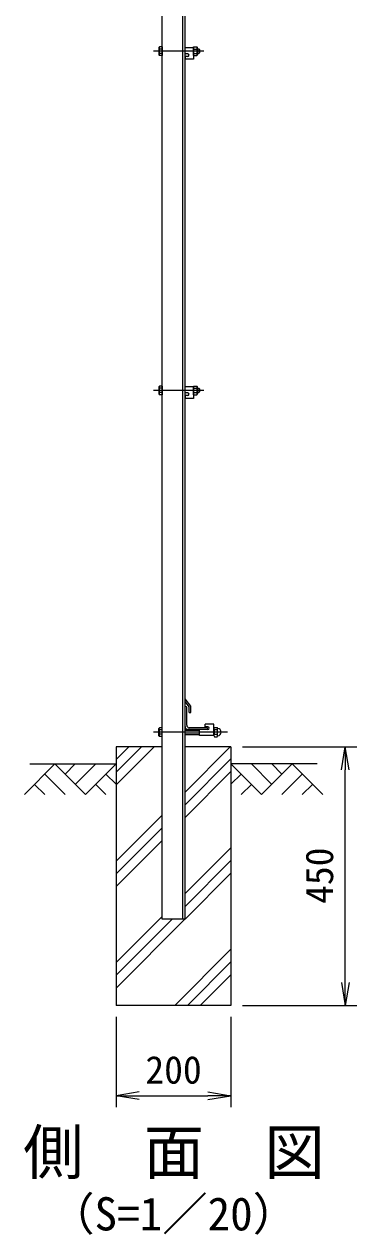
# Model space of a CAD drawing. Units: millimetres, scale not verified. Extents: x -4200 to 4200, y -2970 to 2970.
# Drawn here: x -183 to 396, y -855 to 1251 of the extents above; entities that cross this region are included whole.
import ezdxf
from ezdxf.enums import TextEntityAlignment as Align

# ---------------------------------------------------------------- set-up
doc = ezdxf.new("R2010")
doc.units = ezdxf.units.MM
doc.header["$LTSCALE"] = 20
doc.linetypes.add('USER1', pattern=[50.8, 31.75, -6.35, 6.35, -6.35])
for name, color, linetype, lineweight in [('0-0_D-STR1', 1, 'Continuous', 18), ('0-1_D-BMK', 2, 'USER1', 13), ('0-2_D-STR-DIM', 7, 'Continuous', 9), ('0-3_D-STR3', 3, 'Continuous', 13), ('0-4_D-BGD', 7, 'Continuous', 9), ('0-5_D-STR4', 7, 'Continuous', 9), ('0-6_D-DCR-HCH', 7, 'Continuous', 9), ('0-8_0', 7, 'Continuous', 9)]:
    doc.layers.add(name, color=color, linetype=linetype, lineweight=lineweight)
doc.layers.add('0-9_D-TTL-TXT', color=7, linetype='Continuous')
doc.styles.add('ＭＳ ゴシック', font='')
doc.styles.get('ＭＳ ゴシック').set_extended_font_data('MS Gothic')

# ---------------------------------------------------------------- blocks, each defined once
blk = doc.blocks.new('_Open')
at = {"layer": '0-8_0'}
blk.add_line((-20, 3.33), (0, 0), dxfattribs=at)
blk.add_lwpolyline([(-20, -3.33), (0, 0), (-20, 0)], dxfattribs=at)

msp = doc.modelspace()

# ---------------------------------------------------------------- linework, layer by layer
at = {"layer": '0-0_D-STR1'}
for p, q in [((56.53, -306.02), (56.53, 2303.98)), ((93.03, -306.02), (93.03, 2303.98)), ((96.53, -306.02), (96.53, 2303.98)), ((106.53, 64.71), (96.53, 77.21)), ((97.53, 63.98), (96.53, 63.98)), ((96.53, 28.98), (96.53, 63.98)), ((103.53, 53.71), (103.53, 63.59)), ((106.53, 53.71), (106.53, 64.71)), ((99.53, 31.48), (99.53, 61.98)), ((103.53, 53.71), (106.53, 53.71)), ((136.53, 23.98), (101.53, 23.98)), ((134.53, 26.98), (104.03, 26.98)), ((136.53, 24.98), (136.53, 23.98)), ((96.53, -306.02), (56.53, -306.02))]:
    msp.add_line(p, q, dxfattribs=at)
msp.add_lwpolyline([(103.53, 63.59), (96.53, 72.64), (96.53, 77.21)], dxfattribs=at)
for centre, radius, start, end in [((97.53, 61.98), 2, 0, 90), ((101.53, 28.98), 5, 180, 270), ((104.03, 31.48), 4.5, 180, 270), ((134.53, 24.98), 2, 0, 90)]:
    msp.add_arc(centre, radius, start, end, dxfattribs=at)
at = {"layer": '0-1_D-BMK'}
for p, q in [((129.53, 1203.98), (41.53, 1203.98)), ((129.53, 613.98), (41.53, 613.98)), ((170.76, 19.48), (41.53, 19.48))]:
    msp.add_line(p, q, dxfattribs=at)
at = {"layer": '0-2_D-STR-DIM'}
for p, q in [((196.53, -6.02), (395.54, -6.02)), ((375.54, -416.02), (375.54, -46.02)), ((196.53, -456.02), (395.54, -456.02)), ((-23.47, -476.02), (-23.47, -633.34)), ((176.53, -476.02), (176.53, -633.34)), ((16.53, -613.34), (136.53, -613.34))]:
    msp.add_line(p, q, dxfattribs=at)
at = {"layer": '0-3_D-STR3'}
for p, q in [((51.23, 1210.28), (51.92, 1211.49)), ((51.23, 1210.28), (51.23, 1197.68)), ((56.53, 1211.49), (51.92, 1211.49)), ((56.53, 1207.73), (51.92, 1207.73)), ((56.53, 1211.49), (56.53, 1196.47)), ((111.53, 1209.98), (96.53, 1209.98)), ((111.53, 1211.49), (117.3, 1211.49)), ((111.53, 1196.47), (111.53, 1211.49)), ((111.53, 1209.98), (111.53, 1189.98)), ((111.53, 1207.73), (117.3, 1207.73)), ((117.3, 1211.49), (118.03, 1210.23)), ((118.03, 1197.73), (118.03, 1210.23)), ((118.03, 1207.98), (120.33, 1207.98)), ((120.33, 1207.98), (121.53, 1206.78)), ((120.33, 1207.98), (120.33, 1199.98)), ((120.33, 1199.98), (121.53, 1201.18)), ((121.53, 1206.78), (121.53, 1201.18)), ((51.23, 1197.68), (51.92, 1196.47)), ((56.53, 1200.23), (51.92, 1200.23)), ((56.53, 1196.47), (51.92, 1196.47)), ((101.28, 1199.48), (96.53, 1199.48)), ((96.53, 1194.98), (96.53, 1189.98)), ((101.28, 1194.98), (96.53, 1194.98)), ((111.53, 1189.98), (96.53, 1189.98)), ((111.53, 1200.23), (117.3, 1200.23)), ((111.53, 1196.47), (117.3, 1196.47)), ((117.3, 1196.47), (118.03, 1197.73)), ((118.03, 1199.98), (120.33, 1199.98)), ((51.23, 620.28), (51.92, 621.49)), ((51.23, 620.28), (51.23, 607.68)), ((56.53, 621.49), (51.92, 621.49)), ((56.53, 617.73), (51.92, 617.73)), ((56.53, 621.49), (56.53, 606.47)), ((111.53, 619.98), (96.53, 619.98)), ((111.53, 606.47), (111.53, 621.49)), ((111.53, 619.98), (111.53, 599.98)), ((111.53, 617.73), (117.3, 617.73)), ((118.03, 607.73), (118.03, 620.23)), ((118.03, 617.98), (120.33, 617.98)), ((120.33, 617.98), (121.53, 616.78)), ((121.53, 616.78), (121.53, 611.18)), ((51.23, 607.68), (51.92, 606.47)), ((56.53, 610.23), (51.92, 610.23)), ((56.53, 606.47), (51.92, 606.47)), ((101.28, 609.48), (96.53, 609.48)), ((101.28, 604.98), (96.53, 604.98)), ((96.53, 604.98), (96.53, 599.98)), ((111.53, 599.98), (96.53, 599.98)), ((111.53, 610.23), (117.3, 610.23)), ((118.03, 609.98), (120.33, 609.98)), ((51.23, 25.78), (51.92, 26.99)), ((51.23, 13.18), (51.23, 25.78)), ((56.53, 26.99), (51.92, 26.99)), ((56.53, 23.23), (51.92, 23.23)), ((56.53, 11.97), (56.53, 26.99)), ((96.53, 23.48), (121.78, 23.48)), ((96.53, 22.73), (121.78, 22.73)), ((136.53, 23.98), (121.78, 23.98)), ((121.78, 13.48), (121.78, 23.98)), ((146.78, 33.48), (131.78, 33.48)), ((131.78, 28.48), (131.78, 33.48)), ((136.53, 28.48), (131.78, 28.48)), ((146.78, 13.48), (146.78, 33.48)), ((146.78, 13.25), (146.78, 25.59)), ((146.78, 13.25), (146.78, 25.59)), ((147.78, 27.58), (152.28, 27.58)), ((152.28, 23.53), (147.78, 23.53)), ((153.28, 13.25), (153.28, 25.59)), ((153.28, 13.25), (153.28, 25.59)), ((51.23, 13.18), (51.92, 11.97)), ((56.53, 15.73), (51.92, 15.73)), ((56.53, 11.97), (51.92, 11.97)), ((96.53, 16.23), (121.78, 16.23)), ((96.53, 15.48), (121.78, 15.48)), ((146.78, 13.48), (121.78, 13.48)), ((152.28, 15.43), (147.78, 15.43)), ((147.78, 11.38), (152.28, 11.38))]:
    msp.add_line(p, q, dxfattribs=at)
for points in [[(111.53, 621.49), (117.3, 621.49), (118.03, 620.23)], [(120.33, 617.98), (120.33, 609.98), (121.53, 611.18)], [(111.53, 606.47), (117.3, 606.47), (118.03, 607.73)]]:
    msp.add_lwpolyline(points, dxfattribs=at)
for centre, radius, start, end in [((63.76, 1203.98), 12.42, 162.4121, 197.5879), ((54.67, 1209.61), 3.32, 145.61585, 214.38415), ((114.56, 1209.61), 3.32, 325.61586, 34.38414), ((105.46, 1203.98), 12.42, 342.4121, 17.5879), ((54.67, 1198.35), 3.32, 145.61585, 214.38415), ((101.28, 1197.23), 2.25, 270, 90), ((114.56, 1198.35), 3.32, 325.61585, 34.38416), ((63.76, 613.98), 12.42, 162.4121, 197.5879), ((54.67, 619.61), 3.32, 145.61585, 214.38415), ((114.56, 619.61), 3.32, 325.61586, 34.38414), ((105.46, 613.98), 12.42, 342.4121, 17.5879), ((54.67, 608.35), 3.32, 145.61585, 214.38415), ((101.28, 607.23), 2.25, 270, 90), ((114.56, 608.35), 3.32, 325.61585, 34.38416), ((63.76, 19.48), 12.42, 162.4121, 197.5879), ((54.67, 25.11), 3.32, 145.61585, 214.38415), ((136.53, 26.23), 2.25, 270, 90), ((149.33, 25.55), 2.55, 127.42505, 232.57495), ((155.48, 19.48), 8.7, 152.26063, 207.73937), ((150.73, 25.55), 2.55, 307.42505, 52.57495), ((144.58, 19.48), 8.7, 332.26063, 27.73937), ((153.65, 26.42), 0.5, 196.57981, 262.83194), ((152.78, 19.48), 6.5, 277.16806, 82.83194), ((54.67, 13.85), 3.32, 145.61585, 214.38415), ((149.32, 13.4), 2.54, 127.21089, 232.78911), ((150.74, 13.4), 2.54, 307.21089, 52.78911), ((153.65, 12.53), 0.5, 97.16806, 170.16084)]:
    msp.add_arc(centre, radius, start, end, dxfattribs=at)
at = {"layer": '0-4_D-BGD'}
for p, q in [((-173.47, -36.02), (-23.47, -36.02)), ((326.53, -36.02), (176.53, -36.02))]:
    msp.add_line(p, q, dxfattribs=at)
at = {"layer": '0-5_D-STR4'}
for p, q in [((-23.47, -6.02), (-23.47, -456.02)), ((56.53, -6.02), (-23.47, -6.02)), ((176.53, -6.02), (96.53, -6.02)), ((176.53, -6.02), (176.53, -456.02)), ((176.53, -456.02), (-23.47, -456.02))]:
    msp.add_line(p, q, dxfattribs=at)
at = {"layer": '0-6_D-DCR-HCH'}
for p, q in [((-23.47, -72.29), (42.8, -6.02)), ((-23.47, -50.2), (20.7, -6.02)), ((-23.47, -28.1), (-1.39, -6.02)), ((96.53, -84.88), (175.38, -6.02)), ((-129.9, -36.02), (-183.11, -89.23)), ((-129.9, -36.02), (-76.68, -89.23)), ((-112.16, -53.76), (-94.42, -36.02)), ((-94.42, -71.5), (-58.95, -36.02)), ((-76.68, -89.23), (-23.47, -36.02)), ((96.53, -106.97), (176.53, -26.97)), ((229.74, -89.23), (176.53, -36.02)), ((247.48, -71.5), (212, -36.02)), ((282.95, -36.02), (229.74, -89.23)), ((265.31, -53.85), (247.48, -36.02)), ((282.95, -36.02), (336.16, -89.23)), ((-147.63, -53.76), (-112, -89.23)), ((-41.21, -53.76), (-23.47, -71.41)), ((96.53, -129.07), (176.53, -49.07)), ((194.27, -53.76), (176.53, -71.41)), ((300.69, -53.76), (265.05, -89.23)), ((-165.37, -71.5), (-147.55, -89.23)), ((-58.95, -71.5), (-41.13, -89.23)), ((212, -71.5), (194.18, -89.23)), ((318.43, -71.5), (300.61, -89.23)), ((-23.47, -204.88), (56.53, -124.88)), ((-23.47, -226.97), (56.53, -146.97)), ((-23.47, -249.07), (56.53, -169.07)), ((96.53, -261.65), (176.53, -181.65)), ((96.53, -283.75), (176.53, -203.75)), ((96.53, -305.85), (176.53, -225.85)), ((-23.47, -381.65), (56.53, -301.65)), ((-23.47, -425.85), (96.35, -306.02)), ((-23.47, -403.75), (74.26, -306.02)), ((78.94, -456.02), (176.53, -358.43)), ((101.03, -456.02), (176.53, -380.53)), ((123.13, -456.02), (176.53, -402.62))]:
    msp.add_line(p, q, dxfattribs=at)

# ---------------------------------------------------------------- block references
at = {"layer": '0-2_D-STR-DIM', "xscale": 2, "yscale": 2}
for p, rotation in [((375.54, -6.02), 90), ((375.54, -456.02), 270), ((-23.47, -613.34), 180)]:
    msp.add_blockref('_Open', p, dxfattribs=dict(at, rotation=rotation))
msp.add_blockref('_Open', (176.53, -613.34), dxfattribs=at)

# ---------------------------------------------------------------- texts
at = {"layer": '0-2_D-STR-DIM', "style": 'ＭＳ ゴシック'}
msp.add_text('450', height=48.09, rotation=90, dxfattribs=at).set_placement((368.79, -279.52), align=Align.BOTTOM_LEFT)
msp.add_text('200', height=48.09, dxfattribs=at).set_placement((27.53, -606.59), align=Align.BOTTOM_LEFT)
at = {"layer": '0-9_D-TTL-TXT', "style": 'ＭＳ ゴシック'}
for s, height, p in [('側\u3000面\u3000図', 76.98, (-185.23, -772.96)), ('（S=1／20）', 57.77, (-139.75, -864.94))]:
    msp.add_text(s, height=height, dxfattribs=at).set_placement(p, align=Align.BOTTOM_LEFT)

doc.saveas('drawing.dxf')
